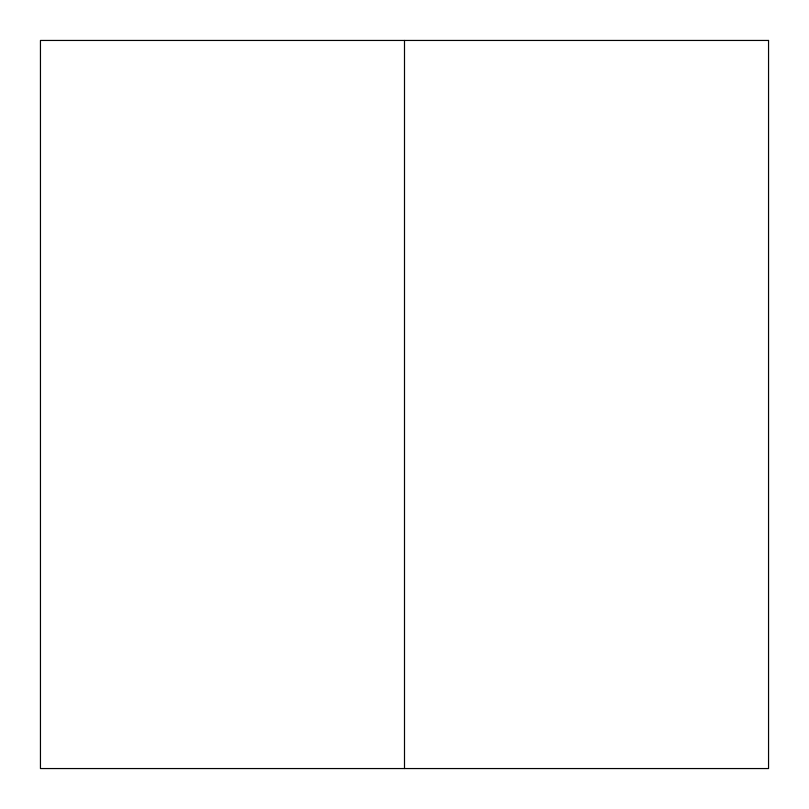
<?xml version="1.0" encoding="UTF-8"?>
<svg xmlns="http://www.w3.org/2000/svg" width="809" height="809" viewBox="0 0 809 809"><rect width="100%" height="100%" fill="white"/><g stroke="black" fill="none" stroke-linecap="round" stroke-linejoin="round"><path stroke-width="1.21" d="M404.5 40.45L404.5 768.55M768.55 40.45L40.45 40.45L40.45 768.55L768.55 768.55L768.55 40.45"/></g></svg>
